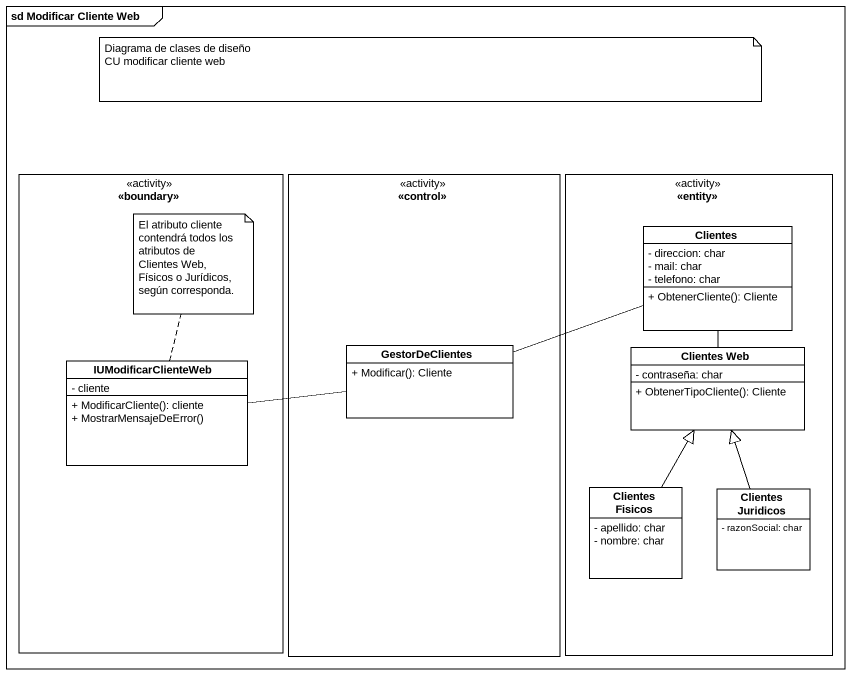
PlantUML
@startuml
mainframe sd Modificar Cliente Web
hide circle
hide empty members
skinparam classAttributeIconSize 0
rectangle "<<boundary>>" as boundary_ <<activity>> {
  class IUModificarClienteWeb {
    - cliente
    + ModificarCliente(): cliente
    + MostrarMensajeDeError()
  }
}
rectangle "<<control>>" as control_ <<activity>> {
  class GestorDeClientes {
    + Modificar(): Cliente
  }
}
rectangle "<<entity>>" as entity_ <<activity>> {
  class Clientes {
    - direccion: char
    - mail: char
    - telefono: char
    + ObtenerCliente(): Cliente
  }
  class "Clientes Web" as Clientes_Web {
    - contraseña: char
    + ObtenerTipoCliente(): Cliente
  }
  class "Clientes Fisicos" as Clientes_Fisicos {
    - apellido: char
    - nombre: char
  }
  class "Clientes Juridicos" as Clientes_Juridicos {
    - razonSocial: char
  }
}
Clientes -- Clientes_Web
GestorDeClientes -right- Clientes
IUModificarClienteWeb -right- GestorDeClientes
Clientes_Fisicos -up-|> Clientes_Web
Clientes_Juridicos -up-|> Clientes_Web
note as N1
  Diagrama de clases de diseño
  CU modificar cliente web
end note
note top of IUModificarClienteWeb : El atributo cliente contendrá todos los atributos de Clientes Web, Físicos o Jurídicos, según corresponda.
@enduml
